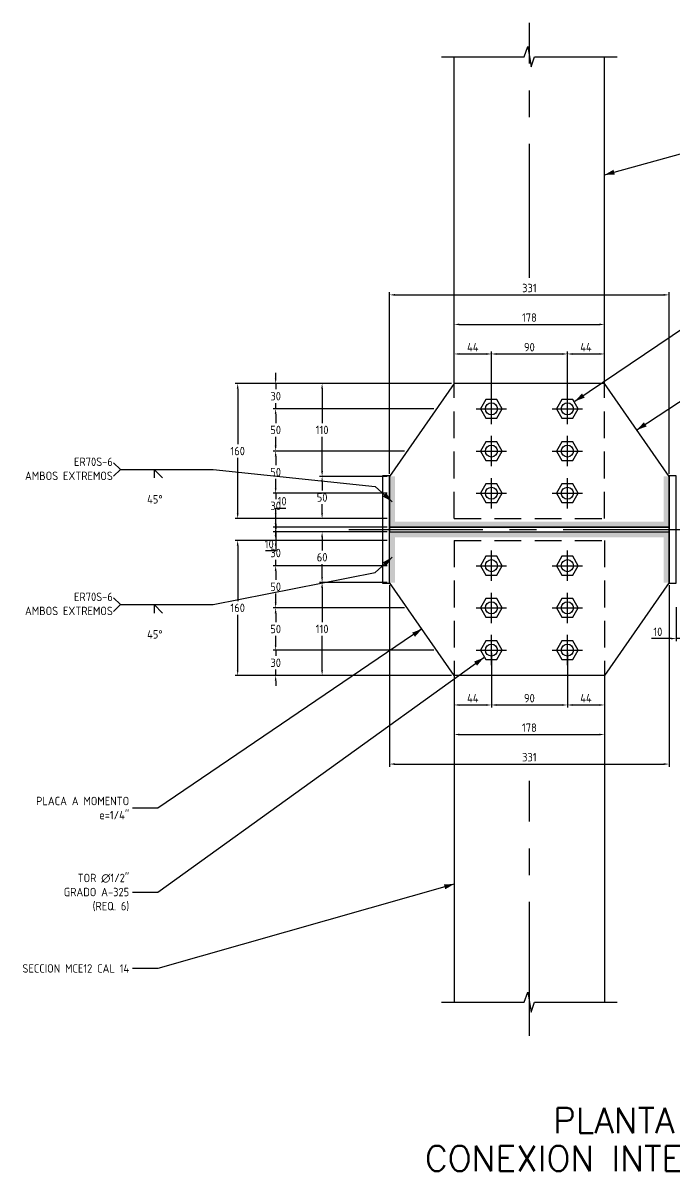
# Model space of a CAD drawing. Header units: millimetres. Extents: x 654 to 11880, y -1480 to 1529.
# Drawn here: x 3295 to 4066, y -631 to 729 of the extents above; entities that cross this region are included whole.
import ezdxf

# ---------------------------------------------------------------- set-up
doc = ezdxf.new("R2010")
doc.units = ezdxf.units.MM
doc.header["$LTSCALE"] = 5
doc.linetypes.add('CENTER', pattern=[50.8, 31.75, -6.35, 6.35, -6.35])
doc.linetypes.add('HIDDEN', pattern=[9.525, 6.35, -3.175])
doc.layers.add('TRAZO-01', color=8, linetype='Continuous')
doc.layers.add('TRAZOS-01', color=8, linetype='Continuous')
doc.styles.add('ISO Proportional', font='isocp.shx')
doc.styles.add('X200-000', font='simplex.shx')
doc.dimstyles.new('STD 05', dxfattribs={"dimscale": 5, "dimtxt": 2, "dimasz": 1.25, "dimexe": 0.625, "dimexo": 0.625, "dimtad": 1, "dimzin": 12, "dimtxsty": 'ISO Proportional', "dimcen": 2.5, "dimclrt": 2, "dimazin": 3, "dimtfac": 1, "dimtmove": 0, "dimatfit": 1})

# ---------------------------------------------------------------- blocks, each defined once
blk = doc.blocks.new('*D91')
at = {"layer": 'Defpoints', "color": 0, "transparency": 16777216}
for p in [(3649, 191.9), (3729, 191.9), (3729, 141.9)]:
    blk.add_point(p, dxfattribs=at)
at = {"layer": 'TRAZO-01', "color": 0, "lineweight": -2, "transparency": 16777216}
for p, q in [((3725.9, 191.9), (3645.9, 191.9)), ((3649, 185.6), (3649, 175)), ((3649, 148.1), (3649, 158.8)), ((3725.9, 141.9), (3645.9, 141.9))]:
    blk.add_line(p, q, dxfattribs=at)
at = {"layer": 'TRAZO-01', "color": 0, "transparency": 16777216}
for points in [[(3647.9, 185.6), (3650, 185.6), (3649, 191.9)], [(3647.9, 148.1), (3650, 148.1), (3649, 141.9)]]:
    blk.add_solid(points, dxfattribs=at)
at = {"layer": 'TRAZO-01', "color": 2, "transparency": 16777216, "insert": (3649, 166.9), "char_height": 10, "attachment_point": 5, "style": 'ISO Proportional'}
blk.add_mtext('50', dxfattribs=at)
blk = doc.blocks.new('*D92')
at = {"layer": 'Defpoints', "color": 0, "transparency": 16777216}
for p in [(3649, 301.9), (3805.5, 301.9), (3729, 191.9)]:
    blk.add_point(p, dxfattribs=at)
at = {"layer": 'TRAZO-01', "color": 0, "lineweight": -2, "transparency": 16777216}
for p, q in [((3802.4, 301.9), (3645.9, 301.9)), ((3649, 295.6), (3649, 255)), ((3649, 198.1), (3649, 238.8)), ((3725.9, 191.9), (3645.9, 191.9))]:
    blk.add_line(p, q, dxfattribs=at)
at = {"layer": 'TRAZO-01', "color": 0, "transparency": 16777216}
for points in [[(3647.9, 295.6), (3650, 295.6), (3649, 301.9)], [(3647.9, 198.1), (3650, 198.1), (3649, 191.9)]]:
    blk.add_solid(points, dxfattribs=at)
at = {"layer": 'TRAZO-01', "color": 2, "transparency": 16777216, "insert": (3649, 246.9), "char_height": 10, "attachment_point": 5, "style": 'ISO Proportional'}
blk.add_mtext('110', dxfattribs=at)
blk = doc.blocks.new('*D93')
at = {"layer": 'Defpoints', "color": 0, "transparency": 16777216}
for p in [(3594, 141.9), (3729, 141.9), (3729, 131.9)]:
    blk.add_point(p, dxfattribs=at)
at = {"layer": 'TRAZO-01', "color": 0, "lineweight": -2, "transparency": 16777216}
for p, q in [((3594, 148.1), (3594, 154.4)), ((3594, 154.4), (3606.1, 154.4)), ((3725.9, 141.9), (3590.9, 141.9)), ((3594, 131.9), (3594, 141.9)), ((3725.9, 131.9), (3590.9, 131.9)), ((3594, 125.6), (3594, 119.4))]:
    blk.add_line(p, q, dxfattribs=at)
at = {"layer": 'TRAZO-01', "color": 0, "transparency": 16777216}
for points in [[(3592.9, 148.1), (3595, 148.1), (3594, 141.9)], [(3592.9, 125.6), (3595, 125.6), (3594, 131.9)]]:
    blk.add_solid(points, dxfattribs=at)
at = {"layer": 'TRAZO-01', "color": 2, "transparency": 16777216, "insert": (3601.6, 162.5), "char_height": 10, "attachment_point": 5, "style": 'ISO Proportional'}
blk.add_mtext('10', dxfattribs=at)
blk = doc.blocks.new('*D94')
at = {"layer": 'Defpoints', "color": 0, "transparency": 16777216}
for p in [(3594, 171.9), (3729, 171.9), (3729, 141.9)]:
    blk.add_point(p, dxfattribs=at)
at = {"layer": 'TRAZO-01', "color": 0, "lineweight": -2, "transparency": 16777216}
for p, q in [((3594, 178.1), (3594, 184.4)), ((3725.9, 171.9), (3590.9, 171.9)), ((3594, 171.9), (3594, 165)), ((3725.9, 141.9), (3590.9, 141.9)), ((3594, 141.9), (3594, 148.8)), ((3594, 135.6), (3594, 129.4))]:
    blk.add_line(p, q, dxfattribs=at)
at = {"layer": 'TRAZO-01', "color": 0, "transparency": 16777216}
for points in [[(3592.9, 178.1), (3595, 178.1), (3594, 171.9)], [(3592.9, 135.6), (3595, 135.6), (3594, 141.9)]]:
    blk.add_solid(points, dxfattribs=at)
at = {"layer": 'TRAZO-01', "color": 2, "transparency": 16777216, "insert": (3594, 156.9), "char_height": 10, "attachment_point": 5, "style": 'ISO Proportional'}
blk.add_mtext('30', dxfattribs=at)
blk = doc.blocks.new('*D95')
at = {"layer": 'Defpoints', "color": 0, "transparency": 16777216}
for p in [(3594, 221.9), (3749.9, 221.9), (3729, 171.9)]:
    blk.add_point(p, dxfattribs=at)
at = {"layer": 'TRAZO-01', "color": 0, "lineweight": -2, "transparency": 16777216}
for p, q in [((3746.7, 221.9), (3590.9, 221.9)), ((3594, 215.6), (3594, 205)), ((3594, 178.1), (3594, 188.8)), ((3725.9, 171.9), (3590.9, 171.9))]:
    blk.add_line(p, q, dxfattribs=at)
at = {"layer": 'TRAZO-01', "color": 0, "transparency": 16777216}
for points in [[(3592.9, 215.6), (3595, 215.6), (3594, 221.9)], [(3592.9, 178.1), (3595, 178.1), (3594, 171.9)]]:
    blk.add_solid(points, dxfattribs=at)
at = {"layer": 'TRAZO-01', "color": 2, "transparency": 16777216, "insert": (3594, 196.9), "char_height": 10, "attachment_point": 5, "style": 'ISO Proportional'}
blk.add_mtext('50', dxfattribs=at)
blk = doc.blocks.new('*D96')
at = {"layer": 'Defpoints', "color": 0, "transparency": 16777216}
for p in [(3594, 271.9), (3784.6, 271.9), (3749.9, 221.9)]:
    blk.add_point(p, dxfattribs=at)
at = {"layer": 'TRAZO-01', "color": 0, "lineweight": -2, "transparency": 16777216}
for p, q in [((3781.5, 271.9), (3590.9, 271.9)), ((3594, 265.6), (3594, 255)), ((3594, 228.1), (3594, 238.8)), ((3746.7, 221.9), (3590.9, 221.9))]:
    blk.add_line(p, q, dxfattribs=at)
at = {"layer": 'TRAZO-01', "color": 0, "transparency": 16777216}
for points in [[(3592.9, 265.6), (3595, 265.6), (3594, 271.9)], [(3592.9, 228.1), (3595, 228.1), (3594, 221.9)]]:
    blk.add_solid(points, dxfattribs=at)
at = {"layer": 'TRAZO-01', "color": 2, "transparency": 16777216, "insert": (3594, 246.9), "char_height": 10, "attachment_point": 5, "style": 'ISO Proportional'}
blk.add_mtext('50', dxfattribs=at)
blk = doc.blocks.new('*D97')
at = {"layer": 'Defpoints', "color": 0, "transparency": 16777216}
for p in [(3594, 301.9), (3805.5, 301.9), (3784.6, 271.9)]:
    blk.add_point(p, dxfattribs=at)
at = {"layer": 'TRAZO-01', "color": 0, "lineweight": -2, "transparency": 16777216}
for p, q in [((3594, 308.1), (3594, 314.4)), ((3802.4, 301.9), (3590.9, 301.9)), ((3594, 301.9), (3594, 295)), ((3594, 271.9), (3594, 278.8)), ((3781.5, 271.9), (3590.9, 271.9)), ((3594, 265.6), (3594, 259.4))]:
    blk.add_line(p, q, dxfattribs=at)
at = {"layer": 'TRAZO-01', "color": 0, "transparency": 16777216}
for points in [[(3592.9, 308.1), (3595, 308.1), (3594, 301.9)], [(3592.9, 265.6), (3595, 265.6), (3594, 271.9)]]:
    blk.add_solid(points, dxfattribs=at)
at = {"layer": 'TRAZO-01', "color": 2, "transparency": 16777216, "insert": (3594, 286.9), "char_height": 10, "attachment_point": 5, "style": 'ISO Proportional'}
blk.add_mtext('30', dxfattribs=at)
blk = doc.blocks.new('*D98')
at = {"layer": 'Defpoints', "color": 0, "transparency": 16777216}
for p in [(3549, 301.9), (3805.5, 301.9), (3729, 141.9)]:
    blk.add_point(p, dxfattribs=at)
at = {"layer": 'TRAZO-01', "color": 0, "lineweight": -2, "transparency": 16777216}
for p, q in [((3802.4, 301.9), (3545.9, 301.9)), ((3549, 295.6), (3549, 230)), ((3549, 148.1), (3549, 213.8)), ((3725.9, 141.9), (3545.9, 141.9))]:
    blk.add_line(p, q, dxfattribs=at)
at = {"layer": 'TRAZO-01', "color": 0, "transparency": 16777216}
for points in [[(3547.9, 295.6), (3550, 295.6), (3549, 301.9)], [(3547.9, 148.1), (3550, 148.1), (3549, 141.9)]]:
    blk.add_solid(points, dxfattribs=at)
at = {"layer": 'TRAZO-01', "color": 2, "transparency": 16777216, "insert": (3549, 221.9), "char_height": 10, "attachment_point": 5, "style": 'ISO Proportional'}
blk.add_mtext('160', dxfattribs=at)
blk = doc.blocks.new('*D99')
at = {"layer": 'Defpoints', "color": 0, "transparency": 16777216}
for p in [(3849.5, 336.9), (3805.5, 301.9), (3849.5, 271.9)]:
    blk.add_point(p, dxfattribs=at)
at = {"layer": 'TRAZO-01', "color": 0, "lineweight": -2, "transparency": 16777216}
for p, q in [((3805.5, 305), (3805.5, 340)), ((3849.5, 275), (3849.5, 340)), ((3811.7, 336.9), (3843.2, 336.9))]:
    blk.add_line(p, q, dxfattribs=at)
at = {"layer": 'TRAZO-01', "color": 0, "transparency": 16777216}
for points in [[(3811.7, 337.9), (3811.7, 335.8), (3805.5, 336.9)], [(3843.2, 337.9), (3843.2, 335.8), (3849.5, 336.9)]]:
    blk.add_solid(points, dxfattribs=at)
at = {"layer": 'TRAZO-01', "color": 2, "transparency": 16777216, "insert": (3827.5, 345), "char_height": 10, "attachment_point": 5, "style": 'ISO Proportional'}
blk.add_mtext('44', dxfattribs=at)
blk = doc.blocks.new('*D100')
at = {"layer": 'Defpoints', "color": 0, "transparency": 16777216}
for p in [(3939.5, 336.9), (3849.5, 271.9), (3939.5, 271.9)]:
    blk.add_point(p, dxfattribs=at)
at = {"layer": 'TRAZO-01', "color": 0, "lineweight": -2, "transparency": 16777216}
for p, q in [((3849.5, 275), (3849.5, 340)), ((3939.5, 275), (3939.5, 340)), ((3855.7, 336.9), (3933.2, 336.9))]:
    blk.add_line(p, q, dxfattribs=at)
at = {"layer": 'TRAZO-01', "color": 0, "transparency": 16777216}
for points in [[(3855.7, 337.9), (3855.7, 335.8), (3849.5, 336.9)], [(3933.2, 337.9), (3933.2, 335.8), (3939.5, 336.9)]]:
    blk.add_solid(points, dxfattribs=at)
at = {"layer": 'TRAZO-01', "color": 2, "transparency": 16777216, "insert": (3894.5, 345), "char_height": 10, "attachment_point": 5, "style": 'ISO Proportional'}
blk.add_mtext('90', dxfattribs=at)
blk = doc.blocks.new('*D101')
at = {"layer": 'Defpoints', "color": 0, "transparency": 16777216}
for p in [(3983.5, 336.9), (3983.5, 301.9), (3939.5, 271.9)]:
    blk.add_point(p, dxfattribs=at)
at = {"layer": 'TRAZO-01', "color": 0, "lineweight": -2, "transparency": 16777216}
for p, q in [((3939.5, 275), (3939.5, 340)), ((3983.5, 305), (3983.5, 340)), ((3945.7, 336.9), (3977.2, 336.9))]:
    blk.add_line(p, q, dxfattribs=at)
at = {"layer": 'TRAZO-01', "color": 0, "transparency": 16777216}
for points in [[(3945.7, 337.9), (3945.7, 335.8), (3939.5, 336.9)], [(3977.2, 337.9), (3977.2, 335.8), (3983.5, 336.9)]]:
    blk.add_solid(points, dxfattribs=at)
at = {"layer": 'TRAZO-01', "color": 2, "transparency": 16777216, "insert": (3961.5, 345), "char_height": 10, "attachment_point": 5, "style": 'ISO Proportional'}
blk.add_mtext('44', dxfattribs=at)
blk = doc.blocks.new('*D102')
at = {"layer": 'Defpoints', "color": 0, "transparency": 16777216}
for p in [(3983.5, 371.9), (3805.5, 301.9), (3983.5, 301.9)]:
    blk.add_point(p, dxfattribs=at)
at = {"layer": 'TRAZO-01', "color": 0, "lineweight": -2, "transparency": 16777216}
for p, q in [((3805.5, 305), (3805.5, 375)), ((3811.7, 371.9), (3977.2, 371.9)), ((3983.5, 305), (3983.5, 375))]:
    blk.add_line(p, q, dxfattribs=at)
at = {"layer": 'TRAZO-01', "color": 0, "transparency": 16777216}
for points in [[(3811.7, 372.9), (3811.7, 370.8), (3805.5, 371.9)], [(3977.2, 372.9), (3977.2, 370.8), (3983.5, 371.9)]]:
    blk.add_solid(points, dxfattribs=at)
at = {"layer": 'TRAZO-01', "color": 2, "transparency": 16777216, "insert": (3894.5, 380), "char_height": 10, "attachment_point": 5, "style": 'ISO Proportional'}
blk.add_mtext('178', dxfattribs=at)
blk = doc.blocks.new('*D103')
at = {"layer": 'Defpoints', "color": 0, "transparency": 16777216}
for p in [(4060, 406.9), (3729, 191.9), (4060, 191.9)]:
    blk.add_point(p, dxfattribs=at)
at = {"layer": 'TRAZO-01', "color": 0, "lineweight": -2, "transparency": 16777216}
for p, q in [((3729, 195), (3729, 410)), ((4060, 195), (4060, 410)), ((3735.2, 406.9), (4053.7, 406.9))]:
    blk.add_line(p, q, dxfattribs=at)
at = {"layer": 'TRAZO-01', "color": 0, "transparency": 16777216}
for points in [[(3735.2, 407.9), (3735.2, 405.8), (3729, 406.9)], [(4053.7, 407.9), (4053.7, 405.8), (4060, 406.9)]]:
    blk.add_solid(points, dxfattribs=at)
at = {"layer": 'TRAZO-01', "color": 2, "transparency": 16777216, "insert": (3894.5, 415), "char_height": 10, "attachment_point": 5, "style": 'ISO Proportional'}
blk.add_mtext('331', dxfattribs=at)
blk = doc.blocks.new('*D104')
at = {"layer": 'Defpoints', "color": 0, "transparency": 16777216}
for p in [(3729, 126.1), (3649, 66.1), (3729, 66.1)]:
    blk.add_point(p, dxfattribs=at)
at = {"layer": 'TRAZO-01', "color": 0, "lineweight": -2, "transparency": 16777216}
for p, q in [((3725.9, 126.1), (3645.9, 126.1)), ((3649, 119.8), (3649, 104.2)), ((3649, 72.3), (3649, 88)), ((3725.9, 66.1), (3645.9, 66.1))]:
    blk.add_line(p, q, dxfattribs=at)
at = {"layer": 'TRAZO-01', "color": 0, "transparency": 16777216}
for points in [[(3647.9, 119.8), (3650, 119.8), (3649, 126.1)], [(3647.9, 72.3), (3650, 72.3), (3649, 66.1)]]:
    blk.add_solid(points, dxfattribs=at)
at = {"layer": 'TRAZO-01', "color": 2, "transparency": 16777216, "insert": (3649, 96.1), "char_height": 10, "attachment_point": 5, "style": 'ISO Proportional'}
blk.add_mtext('60', dxfattribs=at)
blk = doc.blocks.new('*D105')
at = {"layer": 'Defpoints', "color": 0, "transparency": 16777216}
for p in [(3729, 66.1), (3649, -43.9), (3805.5, -43.9)]:
    blk.add_point(p, dxfattribs=at)
at = {"layer": 'TRAZO-01', "color": 0, "lineweight": -2, "transparency": 16777216}
for p, q in [((3725.9, 66.1), (3645.9, 66.1)), ((3649, 59.8), (3649, 19.2)), ((3649, -37.7), (3649, 3)), ((3802.4, -43.9), (3645.9, -43.9))]:
    blk.add_line(p, q, dxfattribs=at)
at = {"layer": 'TRAZO-01', "color": 0, "transparency": 16777216}
for points in [[(3647.9, 59.8), (3650, 59.8), (3649, 66.1)], [(3647.9, -37.7), (3650, -37.7), (3649, -43.9)]]:
    blk.add_solid(points, dxfattribs=at)
at = {"layer": 'TRAZO-01', "color": 2, "transparency": 16777216, "insert": (3649, 11.1), "char_height": 10, "attachment_point": 5, "style": 'ISO Proportional'}
blk.add_mtext('110', dxfattribs=at)
blk = doc.blocks.new('*D106')
at = {"layer": 'Defpoints', "color": 0, "transparency": 16777216}
for p in [(3729, 126.1), (3594, 116.1), (3729, 116.1)]:
    blk.add_point(p, dxfattribs=at)
at = {"layer": 'TRAZO-01', "color": 0, "lineweight": -2, "transparency": 16777216}
for p, q in [((3594, 132.3), (3594, 138.6)), ((3725.9, 126.1), (3590.9, 126.1)), ((3594, 126.1), (3594, 116.1)), ((3725.9, 116.1), (3590.9, 116.1)), ((3594, 109.8), (3594, 103.6)), ((3594, 103.6), (3581.9, 103.6))]:
    blk.add_line(p, q, dxfattribs=at)
at = {"layer": 'TRAZO-01', "color": 0, "transparency": 16777216}
for points in [[(3592.9, 132.3), (3595, 132.3), (3594, 126.1)], [(3592.9, 109.8), (3595, 109.8), (3594, 116.1)]]:
    blk.add_solid(points, dxfattribs=at)
at = {"layer": 'TRAZO-01', "color": 2, "transparency": 16777216, "insert": (3586.4, 111.7), "char_height": 10, "attachment_point": 5, "style": 'ISO Proportional'}
blk.add_mtext('10', dxfattribs=at)
blk = doc.blocks.new('*D107')
at = {"layer": 'Defpoints', "color": 0, "transparency": 16777216}
for p in [(3729, 116.1), (3594, 86.1), (3729, 86.1)]:
    blk.add_point(p, dxfattribs=at)
at = {"layer": 'TRAZO-01', "color": 0, "lineweight": -2, "transparency": 16777216}
for p, q in [((3594, 122.3), (3594, 128.6)), ((3725.9, 116.1), (3590.9, 116.1)), ((3594, 116.1), (3594, 109.2)), ((3725.9, 86.1), (3590.9, 86.1)), ((3594, 86.1), (3594, 93)), ((3594, 79.8), (3594, 73.6))]:
    blk.add_line(p, q, dxfattribs=at)
at = {"layer": 'TRAZO-01', "color": 0, "transparency": 16777216}
for points in [[(3592.9, 122.3), (3595, 122.3), (3594, 116.1)], [(3592.9, 79.8), (3595, 79.8), (3594, 86.1)]]:
    blk.add_solid(points, dxfattribs=at)
at = {"layer": 'TRAZO-01', "color": 2, "transparency": 16777216, "insert": (3594, 101.1), "char_height": 10, "attachment_point": 5, "style": 'ISO Proportional'}
blk.add_mtext('30', dxfattribs=at)
blk = doc.blocks.new('*D108')
at = {"layer": 'Defpoints', "color": 0, "transparency": 16777216}
for p in [(3729, 86.1), (3594, 36.1), (3749.9, 36.1)]:
    blk.add_point(p, dxfattribs=at)
at = {"layer": 'TRAZO-01', "color": 0, "lineweight": -2, "transparency": 16777216}
for p, q in [((3725.9, 86.1), (3590.9, 86.1)), ((3594, 79.8), (3594, 69.2)), ((3594, 42.3), (3594, 53)), ((3746.7, 36.1), (3590.9, 36.1))]:
    blk.add_line(p, q, dxfattribs=at)
at = {"layer": 'TRAZO-01', "color": 0, "transparency": 16777216}
for points in [[(3592.9, 79.8), (3595, 79.8), (3594, 86.1)], [(3592.9, 42.3), (3595, 42.3), (3594, 36.1)]]:
    blk.add_solid(points, dxfattribs=at)
at = {"layer": 'TRAZO-01', "color": 2, "transparency": 16777216, "insert": (3594, 61.1), "char_height": 10, "attachment_point": 5, "style": 'ISO Proportional'}
blk.add_mtext('50', dxfattribs=at)
blk = doc.blocks.new('*D109')
at = {"layer": 'Defpoints', "color": 0, "transparency": 16777216}
for p in [(3749.9, 36.1), (3594, -13.9), (3784.6, -13.9)]:
    blk.add_point(p, dxfattribs=at)
at = {"layer": 'TRAZO-01', "color": 0, "lineweight": -2, "transparency": 16777216}
for p, q in [((3746.7, 36.1), (3590.9, 36.1)), ((3594, 29.8), (3594, 19.2)), ((3594, -7.7), (3594, 3)), ((3781.5, -13.9), (3590.9, -13.9))]:
    blk.add_line(p, q, dxfattribs=at)
at = {"layer": 'TRAZO-01', "color": 0, "transparency": 16777216}
for points in [[(3592.9, 29.8), (3595, 29.8), (3594, 36.1)], [(3592.9, -7.7), (3595, -7.7), (3594, -13.9)]]:
    blk.add_solid(points, dxfattribs=at)
at = {"layer": 'TRAZO-01', "color": 2, "transparency": 16777216, "insert": (3594, 11.1), "char_height": 10, "attachment_point": 5, "style": 'ISO Proportional'}
blk.add_mtext('50', dxfattribs=at)
blk = doc.blocks.new('*D110')
at = {"layer": 'Defpoints', "color": 0, "transparency": 16777216}
for p in [(3784.6, -13.9), (3594, -43.9), (3805.5, -43.9)]:
    blk.add_point(p, dxfattribs=at)
at = {"layer": 'TRAZO-01', "color": 0, "lineweight": -2, "transparency": 16777216}
for p, q in [((3594, -7.7), (3594, -1.4)), ((3781.5, -13.9), (3590.9, -13.9)), ((3594, -13.9), (3594, -20.8)), ((3594, -43.9), (3594, -37)), ((3802.4, -43.9), (3590.9, -43.9)), ((3594, -50.2), (3594, -56.4))]:
    blk.add_line(p, q, dxfattribs=at)
at = {"layer": 'TRAZO-01', "color": 0, "transparency": 16777216}
for points in [[(3592.9, -7.7), (3595, -7.7), (3594, -13.9)], [(3592.9, -50.2), (3595, -50.2), (3594, -43.9)]]:
    blk.add_solid(points, dxfattribs=at)
at = {"layer": 'TRAZO-01', "color": 2, "transparency": 16777216, "insert": (3594, -28.9), "char_height": 10, "attachment_point": 5, "style": 'ISO Proportional'}
blk.add_mtext('30', dxfattribs=at)
blk = doc.blocks.new('*D111')
at = {"layer": 'Defpoints', "color": 0, "transparency": 16777216}
for p in [(3729, 116.1), (3549, -43.9), (3805.5, -43.9)]:
    blk.add_point(p, dxfattribs=at)
at = {"layer": 'TRAZO-01', "color": 0, "lineweight": -2, "transparency": 16777216}
for p, q in [((3725.9, 116.1), (3545.9, 116.1)), ((3549, 109.8), (3549, 44.2)), ((3549, -37.7), (3549, 28)), ((3802.4, -43.9), (3545.9, -43.9))]:
    blk.add_line(p, q, dxfattribs=at)
at = {"layer": 'TRAZO-01', "color": 0, "transparency": 16777216}
for points in [[(3547.9, 109.8), (3550, 109.8), (3549, 116.1)], [(3547.9, -37.7), (3550, -37.7), (3549, -43.9)]]:
    blk.add_solid(points, dxfattribs=at)
at = {"layer": 'TRAZO-01', "color": 2, "transparency": 16777216, "insert": (3549, 36.1), "char_height": 10, "attachment_point": 5, "style": 'ISO Proportional'}
blk.add_mtext('160', dxfattribs=at)
blk = doc.blocks.new('*D112')
at = {"layer": 'Defpoints', "color": 0, "transparency": 16777216}
for p in [(3849.5, -13.9), (3805.5, -43.9), (3849.5, -78.9)]:
    blk.add_point(p, dxfattribs=at)
at = {"layer": 'TRAZO-01', "color": 0, "lineweight": -2, "transparency": 16777216}
for p, q in [((3849.5, -17), (3849.5, -82)), ((3805.5, -47), (3805.5, -82)), ((3811.7, -78.9), (3843.2, -78.9))]:
    blk.add_line(p, q, dxfattribs=at)
at = {"layer": 'TRAZO-01', "color": 0, "transparency": 16777216}
for points in [[(3811.7, -77.9), (3811.7, -80), (3805.5, -78.9)], [(3843.2, -77.9), (3843.2, -80), (3849.5, -78.9)]]:
    blk.add_solid(points, dxfattribs=at)
at = {"layer": 'TRAZO-01', "color": 2, "transparency": 16777216, "insert": (3827.5, -70.8), "char_height": 10, "attachment_point": 5, "style": 'ISO Proportional'}
blk.add_mtext('44', dxfattribs=at)
blk = doc.blocks.new('*D113')
at = {"layer": 'Defpoints', "color": 0, "transparency": 16777216}
for p in [(3849.5, -13.9), (3939.5, -13.9), (3939.5, -78.9)]:
    blk.add_point(p, dxfattribs=at)
at = {"layer": 'TRAZO-01', "color": 0, "lineweight": -2, "transparency": 16777216}
for p, q in [((3849.5, -17), (3849.5, -82)), ((3939.5, -17), (3939.5, -82)), ((3855.7, -78.9), (3933.2, -78.9))]:
    blk.add_line(p, q, dxfattribs=at)
at = {"layer": 'TRAZO-01', "color": 0, "transparency": 16777216}
for points in [[(3855.7, -77.9), (3855.7, -80), (3849.5, -78.9)], [(3933.2, -77.9), (3933.2, -80), (3939.5, -78.9)]]:
    blk.add_solid(points, dxfattribs=at)
at = {"layer": 'TRAZO-01', "color": 2, "transparency": 16777216, "insert": (3894.5, -70.8), "char_height": 10, "attachment_point": 5, "style": 'ISO Proportional'}
blk.add_mtext('90', dxfattribs=at)
blk = doc.blocks.new('*D114')
at = {"layer": 'Defpoints', "color": 0, "transparency": 16777216}
for p in [(3939.5, -13.9), (3983.5, -43.9), (3983.5, -78.9)]:
    blk.add_point(p, dxfattribs=at)
at = {"layer": 'TRAZO-01', "color": 0, "lineweight": -2, "transparency": 16777216}
for p, q in [((3939.5, -17), (3939.5, -82)), ((3983.5, -47), (3983.5, -82)), ((3945.7, -78.9), (3977.2, -78.9))]:
    blk.add_line(p, q, dxfattribs=at)
at = {"layer": 'TRAZO-01', "color": 0, "transparency": 16777216}
for points in [[(3945.7, -77.9), (3945.7, -80), (3939.5, -78.9)], [(3977.2, -77.9), (3977.2, -80), (3983.5, -78.9)]]:
    blk.add_solid(points, dxfattribs=at)
at = {"layer": 'TRAZO-01', "color": 2, "transparency": 16777216, "insert": (3961.5, -70.8), "char_height": 10, "attachment_point": 5, "style": 'ISO Proportional'}
blk.add_mtext('44', dxfattribs=at)
blk = doc.blocks.new('*D115')
at = {"layer": 'Defpoints', "color": 0, "transparency": 16777216}
for p in [(3805.5, -43.9), (3983.5, -43.9), (3983.5, -113.9)]:
    blk.add_point(p, dxfattribs=at)
at = {"layer": 'TRAZO-01', "color": 0, "lineweight": -2, "transparency": 16777216}
for p, q in [((3805.5, -47), (3805.5, -117)), ((3983.5, -47), (3983.5, -117)), ((3811.7, -113.9), (3977.2, -113.9))]:
    blk.add_line(p, q, dxfattribs=at)
at = {"layer": 'TRAZO-01', "color": 0, "transparency": 16777216}
for points in [[(3811.7, -112.9), (3811.7, -115), (3805.5, -113.9)], [(3977.2, -112.9), (3977.2, -115), (3983.5, -113.9)]]:
    blk.add_solid(points, dxfattribs=at)
at = {"layer": 'TRAZO-01', "color": 2, "transparency": 16777216, "insert": (3894.5, -105.8), "char_height": 10, "attachment_point": 5, "style": 'ISO Proportional'}
blk.add_mtext('178', dxfattribs=at)
blk = doc.blocks.new('*D116')
at = {"layer": 'Defpoints', "color": 0, "transparency": 16777216}
for p in [(3729, 66.1), (4060, 66.1), (4060, -148.9)]:
    blk.add_point(p, dxfattribs=at)
at = {"layer": 'TRAZO-01', "color": 0, "lineweight": -2, "transparency": 16777216}
for p, q in [((3729, 63), (3729, -152)), ((4060, 63), (4060, -152)), ((3735.2, -148.9), (4053.7, -148.9))]:
    blk.add_line(p, q, dxfattribs=at)
at = {"layer": 'TRAZO-01', "color": 0, "transparency": 16777216}
for points in [[(3735.2, -147.9), (3735.2, -150), (3729, -148.9)], [(4053.7, -147.9), (4053.7, -150), (4060, -148.9)]]:
    blk.add_solid(points, dxfattribs=at)
at = {"layer": 'TRAZO-01', "color": 2, "transparency": 16777216, "insert": (3894.5, -140.8), "char_height": 10, "attachment_point": 5, "style": 'ISO Proportional'}
blk.add_mtext('331', dxfattribs=at)
blk = doc.blocks.new('*D117')
at = {"layer": 'Defpoints', "color": 0, "transparency": 16777216}
for p in [(4068.5, 40), (4078.5, 40), (4078.5, -0.3)]:
    blk.add_point(p, dxfattribs=at)
at = {"layer": 'TRAZO-01', "color": 0, "lineweight": -2, "transparency": 16777216}
for p, q in [((4068.5, 36.9), (4068.5, -3.4)), ((4078.5, 36.9), (4078.5, -3.4)), ((4062.2, -0.3), (4039.1, -0.3)), ((4078.5, -0.3), (4068.5, -0.3)), ((4084.7, -0.3), (4091, -0.3))]:
    blk.add_line(p, q, dxfattribs=at)
at = {"layer": 'TRAZO-01', "color": 0, "transparency": 16777216}
for points in [[(4062.2, 0.8), (4062.2, -1.3), (4068.5, -0.3)], [(4084.7, 0.8), (4084.7, -1.3), (4078.5, -0.3)]]:
    blk.add_solid(points, dxfattribs=at)
at = {"layer": 'TRAZO-01', "color": 2, "transparency": 16777216, "insert": (4046.7, 7.8), "char_height": 10, "attachment_point": 5, "style": 'ISO Proportional'}
blk.add_mtext('10', dxfattribs=at)

msp = doc.modelspace()

# ---------------------------------------------------------------- hatches: boundary and pattern name
at = {"layer": 'TRAZOS-01'}
for points in [[(3728.99, 131.89), (4059.99, 131.89), (4059.99, 191.89), (4053.64, 191.89), (4053.64, 138.24), (3735.34, 138.24), (3735.34, 191.89), (3728.99, 191.89)], [(3728.99, 126.09), (4059.99, 126.09), (4059.99, 66.09), (4053.64, 66.09), (4053.64, 119.74), (3735.34, 119.74), (3735.34, 66.09), (3728.99, 66.09)]]:
    msp.add_hatch(color=5, dxfattribs=at).paths.add_polyline_path(points)

# ---------------------------------------------------------------- linework, layer by layer
at = {"color": 5}
for p, q in [((3450, 200), (3450, 190)), ((3460, 190), (3450, 200)), ((3450, 40), (3450, 30)), ((3460, 30), (3450, 40))]:
    msp.add_line(p, q, dxfattribs=at)
for points in [[(3520, 200), (3712, 180), (3731.99, 161.89)], [(3520, 40), (3712, 78), (3731.99, 96.09)]]:
    msp.add_lwpolyline(points, dxfattribs=at)
at = {"layer": 'TRAZOS-01', "color": 1, "linetype": 'CENTER'}
for p, q in [((3894.487, 426.891), (3894.487, 728.991)), ((3849.487, 253.891), (3849.487, 289.891)), ((3939.487, 253.891), (3939.487, 289.891)), ((3831.487, 271.891), (3867.487, 271.891)), ((3921.487, 271.891), (3957.487, 271.891)), ((3849.487, 203.891), (3849.487, 239.891)), ((3939.487, 203.891), (3939.487, 239.891)), ((3831.487, 221.891), (3867.487, 221.891)), ((3921.487, 221.891), (3957.487, 221.891)), ((3849.487, 153.891), (3849.487, 189.891)), ((3939.487, 153.891), (3939.487, 189.891)), ((3831.487, 171.891), (3867.487, 171.891)), ((3921.487, 171.891), (3957.487, 171.891)), ((3680.487, 128.991), (4108.487, 128.991)), ((3849.487, 68.091), (3849.487, 104.091)), ((3939.487, 68.091), (3939.487, 104.091)), ((3831.487, 86.091), (3867.487, 86.091)), ((3921.487, 86.091), (3957.487, 86.091)), ((3849.487, 18.091), (3849.487, 54.091)), ((3939.487, 18.091), (3939.487, 54.091)), ((3831.487, 36.091), (3867.487, 36.091)), ((3921.487, 36.091), (3957.487, 36.091)), ((3849.487, -31.909), (3849.487, 4.091)), ((3939.487, -31.909), (3939.487, 4.091)), ((3831.487, -13.909), (3867.487, -13.909)), ((3921.487, -13.909), (3957.487, -13.909)), ((3894.487, -471.009), (3894.487, -168.909))]:
    msp.add_line(p, q, dxfattribs=at)
at = {"layer": 'TRAZOS-01', "color": 4}
for p, q in [((3805.587, 301.891), (3805.587, 688.991)), ((3983.387, 301.891), (3983.387, 688.991)), ((3805.587, -43.909), (3805.587, -431.009)), ((3983.387, -43.909), (3983.387, -431.009))]:
    msp.add_line(p, q, dxfattribs=at)
at = {"layer": 'TRAZOS-01', "color": 2}
for p, q in [((3983.387, 548.991), (4344.487, 648.991)), ((3948.487, 280.891), (4344.487, 548.991)), ((4021.737, 246.891), (4344.487, 458.991)), ((3767.237, 11.091), (3454.487, -201.009)), ((3840.487, -22.909), (3454.487, -301.009)), ((3454.487, -201.009), (3424.487, -201.009)), ((3805.587, -291.009), (3454.487, -391.009)), ((3454.487, -301.009), (3424.487, -301.009)), ((3454.487, -391.009), (3424.487, -391.009))]:
    msp.add_line(p, q, dxfattribs=at)
at = {"layer": 'TRAZOS-01', "color": 4, "linetype": 'HIDDEN'}
for p, q in [((3805.587, 141.891), (3805.587, 301.891)), ((3983.387, 141.891), (3983.387, 301.891)), ((3805.587, 141.891), (3983.387, 141.891)), ((3805.587, 116.091), (3983.387, 116.091)), ((3805.587, 116.091), (3805.587, -43.909)), ((3983.387, 116.091), (3983.387, -43.909))]:
    msp.add_line(p, q, dxfattribs=at)
at = {"layer": 'TRAZOS-01', "color": 5}
for p, q in [((3410, 200), (3402, 208)), ((3410, 200), (3402, 192)), ((3410, 200), (3520, 200)), ((3410, 40), (3402, 48)), ((3410, 40), (3402, 32)), ((3410, 40), (3520, 40))]:
    msp.add_line(p, q, dxfattribs=at)
at = {"layer": 'TRAZOS-01'}
for points in [[(3790.587, 688.991), (3888.487, 688.991), (3892.487, 700.991), (3896.487, 676.991), (3900.487, 688.991), (3998.387, 688.991)], [(3790.587, -431.009), (3888.487, -431.009), (3892.487, -419.009), (3896.487, -443.009), (3900.487, -431.009), (3998.387, -431.009)]]:
    msp.add_lwpolyline(points, dxfattribs=at)
at = {"layer": 'TRAZOS-01', "color": 2, "true_color": 0xf1eb1f}
for points in [[(3728.987, 131.891), (4059.987, 131.891), (4059.987, 191.891), (3983.487, 301.891), (3805.487, 301.891), (3728.987, 191.891)], [(3728.987, 126.091), (4059.987, 126.091), (4059.987, 66.091), (3983.487, -43.909), (3805.487, -43.909), (3728.987, 66.091)]]:
    msp.add_lwpolyline(points, close=True, dxfattribs=at)
at = {"layer": 'TRAZOS-01', "color": 3}
for points in [[(3862.305, 271.891), (3855.896, 282.991), (3843.079, 282.991), (3836.67, 271.891), (3843.079, 260.791), (3855.896, 260.791)], [(3952.305, 271.891), (3945.896, 282.991), (3933.079, 282.991), (3926.67, 271.891), (3933.079, 260.791), (3945.896, 260.791)], [(3862.305, 221.891), (3855.896, 232.991), (3843.079, 232.991), (3836.67, 221.891), (3843.079, 210.791), (3855.896, 210.791)], [(3952.305, 221.891), (3945.896, 232.991), (3933.079, 232.991), (3926.67, 221.891), (3933.079, 210.791), (3945.896, 210.791)], [(3862.305, 171.891), (3855.896, 182.991), (3843.079, 182.991), (3836.67, 171.891), (3843.079, 160.791), (3855.896, 160.791)], [(3952.305, 171.891), (3945.896, 182.991), (3933.079, 182.991), (3926.67, 171.891), (3933.079, 160.791), (3945.896, 160.791)], [(3862.305, 86.091), (3855.896, 97.191), (3843.079, 97.191), (3836.67, 86.091), (3843.079, 74.991), (3855.896, 74.991)], [(3952.305, 86.091), (3945.896, 97.191), (3933.079, 97.191), (3926.67, 86.091), (3933.079, 74.991), (3945.896, 74.991)], [(3862.305, 36.091), (3855.896, 47.191), (3843.079, 47.191), (3836.67, 36.091), (3843.079, 24.991), (3855.896, 24.991)], [(3952.305, 36.091), (3945.896, 47.191), (3933.079, 47.191), (3926.67, 36.091), (3933.079, 24.991), (3945.896, 24.991)], [(3862.305, -13.909), (3855.896, -2.809), (3843.079, -2.809), (3836.67, -13.909), (3843.079, -25.009), (3855.896, -25.009)], [(3952.305, -13.909), (3945.896, -2.809), (3933.079, -2.809), (3926.67, -13.909), (3933.079, -25.009), (3945.896, -25.009)]]:
    msp.add_lwpolyline(points, close=True, dxfattribs=at)
at = {"layer": 'TRAZOS-01', "color": 7}
for points in [[(3720.487, 65.491), (3728.987, 65.491), (3728.987, 192.491), (3720.487, 192.491)], [(4059.987, 65.491), (4059.987, 65.491), (4059.987, 192.491), (4059.987, 192.491)], [(4059.987, 65.491), (4068.487, 65.491), (4068.487, 192.491), (4059.987, 192.491)], [(3728.987, 126.091), (4059.987, 126.091), (4059.987, 131.891), (3728.987, 131.891)]]:
    msp.add_lwpolyline(points, close=True, dxfattribs=at)
at = {"layer": 'TRAZOS-01', "color": 3}
for centre in [(3849.487, 271.891), (3939.487, 271.891), (3849.487, 221.891), (3939.487, 221.891), (3849.487, 171.891), (3939.487, 171.891), (3849.487, 86.091), (3939.487, 86.091), (3849.487, 36.091), (3939.487, 36.091), (3849.487, -13.909), (3939.487, -13.909)]:
    msp.add_circle(centre, 7.15, dxfattribs=at)
at = {"layer": 'TRAZOS-01', "color": 2}
for points in [[(3983.387, 548.991), (3994.151, 555.084), (3995.753, 549.302)], [(3948.487, 280.891), (3956.742, 290.102), (3960.106, 285.134)], [(4021.737, 246.891), (4030.118, 255.988), (4033.413, 250.974)], [(3767.237, 11.091), (3758.99, 1.872), (3755.622, 6.838)], [(3840.487, -22.909), (3832.505, -32.358), (3828.997, -27.49)], [(3805.587, -291.009), (3794.868, -297.182), (3793.225, -291.411)]]:
    msp.add_solid(points, dxfattribs=at)
at = {"layer": 'TRAZOS-01', "color": 5}
for points in [[(3731.99, 161.89), (3724.815, 172.439), (3720.786, 167.992)], [(3731.99, 96.09), (3720.783, 89.994), (3724.809, 85.545)]]:
    msp.add_solid(points, dxfattribs=at)

# ---------------------------------------------------------------- texts
at = {"layer": 'TRAZO-01', "color": 7, "char_height": 30, "attachment_point": 5, "style": 'X200-000'}
for s, insert in [('PLANTA', (3994.487, -571.009)), ('CONEXION INTERMEDIA', (3994.487, -616.009))]:
    msp.add_mtext(s, dxfattribs=dict(at, insert=insert))
at = {"layer": 'TRAZOS-01', "color": 5, "char_height": 10, "style": 'ISO Proportional'}
for s, insert, attachment_point in [('ER70S-6\\PAMBOS EXTREMOS', (3401.14, 200.85), 6), (' \\P45°', (3450.9, 173.05), 5), ('ER70S-6\\PAMBOS EXTREMOS', (3401.14, 40.85), 6), (' \\P45°', (3450.9, 13.05), 5)]:
    msp.add_mtext(s, dxfattribs=dict(at, insert=insert, attachment_point=attachment_point))
at = {"layer": 'TRAZOS-01', "color": 2, "char_height": 10, "attachment_point": 6, "style": 'ISO Proportional'}
for s, insert in [('PLACA A MOMENTO\\Pe=1/4"', (3420.487, -201.009)), ('TOR ∅1/2"\\PGRADO A-325\\P(REQ. 6)', (3420.487, -301.009)), ('SECCION MCE12 CAL 14', (3420.487, -391.009))]:
    msp.add_mtext(s, dxfattribs=dict(at, insert=insert))

# ---------------------------------------------------------------- dimensions: what is measured, and where the dimension line sits
at = {"layer": 'TRAZO-01'}
for base, p1, p2, picture, middle in [((4059.987, 406.891), (3728.987, 191.891), (4059.987, 191.891), '*D103', (3894.487, 415.016)), ((3983.487, 371.891), (3805.487, 301.891), (3983.487, 301.891), '*D102', (3894.487, 380.016)), ((3849.487, 336.891), (3805.487, 301.891), (3849.487, 271.891), '*D99', (3827.487, 345.016)), ((3939.487, 336.891), (3849.487, 271.891), (3939.487, 271.891), '*D100', (3894.487, 345.016)), ((3983.487, 336.891), (3939.487, 271.891), (3983.487, 301.891), '*D101', (3961.487, 345.016)), ((4059.987, -148.909), (3728.987, 66.091), (4059.987, 66.091), '*D116', (3894.487, -140.784)), ((3849.487, -78.909), (3805.487, -43.909), (3849.487, -13.909), '*D112', (3827.487, -70.784)), ((3939.487, -78.909), (3849.487, -13.909), (3939.487, -13.909), '*D113', (3894.487, -70.784)), ((3983.487, -78.909), (3939.487, -13.909), (3983.487, -43.909), '*D114', (3961.487, -70.784)), ((3983.487, -113.909), (3805.487, -43.909), (3983.487, -43.909), '*D115', (3894.487, -105.784))]:
    dim = msp.add_linear_dim(base=base, p1=p1, p2=p2, dimstyle='STD 05', dxfattribs=at)
    dim.commit()
    dim.dimension.update_dxf_attribs({"geometry": picture, "text_midpoint": middle})
for base, p1, p2, picture, middle in [((3593.987, 301.891), (3784.624, 271.891), (3805.487, 301.891), '*D97', (3593.987, 286.891)), ((3548.987, 301.891), (3728.987, 141.891), (3805.487, 301.891), '*D98', (3548.987, 221.891)), ((3648.987, 301.891), (3728.987, 191.891), (3805.487, 301.891), '*D92', (3648.987, 246.891)), ((3593.987, 271.891), (3749.851, 221.891), (3784.624, 271.891), '*D96', (3593.987, 246.891)), ((3593.987, 221.891), (3728.987, 171.891), (3749.851, 221.891), '*D95', (3593.987, 196.891)), ((3648.987, 191.891), (3728.987, 141.891), (3728.987, 191.891), '*D91', (3648.987, 166.891)), ((3593.987, 171.891), (3728.987, 141.891), (3728.987, 171.891), '*D94', (3593.987, 156.891)), ((3593.987, 141.891), (3728.987, 131.891), (3728.987, 141.891), '*D93', (3601.616, 162.516)), ((3593.987, 116.091), (3728.987, 126.091), (3728.987, 116.091), '*D106', (3586.358, 111.716)), ((3593.987, 86.091), (3728.987, 116.091), (3728.987, 86.091), '*D107', (3593.987, 101.091)), ((3648.987, 66.091), (3728.987, 126.091), (3728.987, 66.091), '*D104', (3648.987, 96.091)), ((3548.987, -43.909), (3728.987, 116.091), (3805.487, -43.909), '*D111', (3548.987, 36.091)), ((3593.987, 36.091), (3728.987, 86.091), (3749.851, 36.091), '*D108', (3593.987, 61.091)), ((3648.987, -43.909), (3728.987, 66.091), (3805.487, -43.909), '*D105', (3648.987, 11.091)), ((3593.987, -13.909), (3749.851, 36.091), (3784.624, -13.909), '*D109', (3593.987, 11.091)), ((3593.987, -43.909), (3784.624, -13.909), (3805.487, -43.909), '*D110', (3593.987, -28.909))]:
    dim = msp.add_linear_dim(base=base, p1=p1, p2=p2, angle=90, dimstyle='STD 05', dxfattribs=at)
    dim.commit()
    dim.dimension.update_dxf_attribs({"geometry": picture, "text_midpoint": middle})
dim = msp.add_linear_dim(base=(4078.487, -0.282), p1=(4068.487, 39.991), p2=(4078.487, 39.991), dimstyle='STD 05', dxfattribs=at)
dim.commit()
dim.dimension.update_dxf_attribs({"geometry": '*D117', "text_midpoint": (4046.721, -0.282), "dimtype": 160})

doc.saveas('drawing.dxf')
